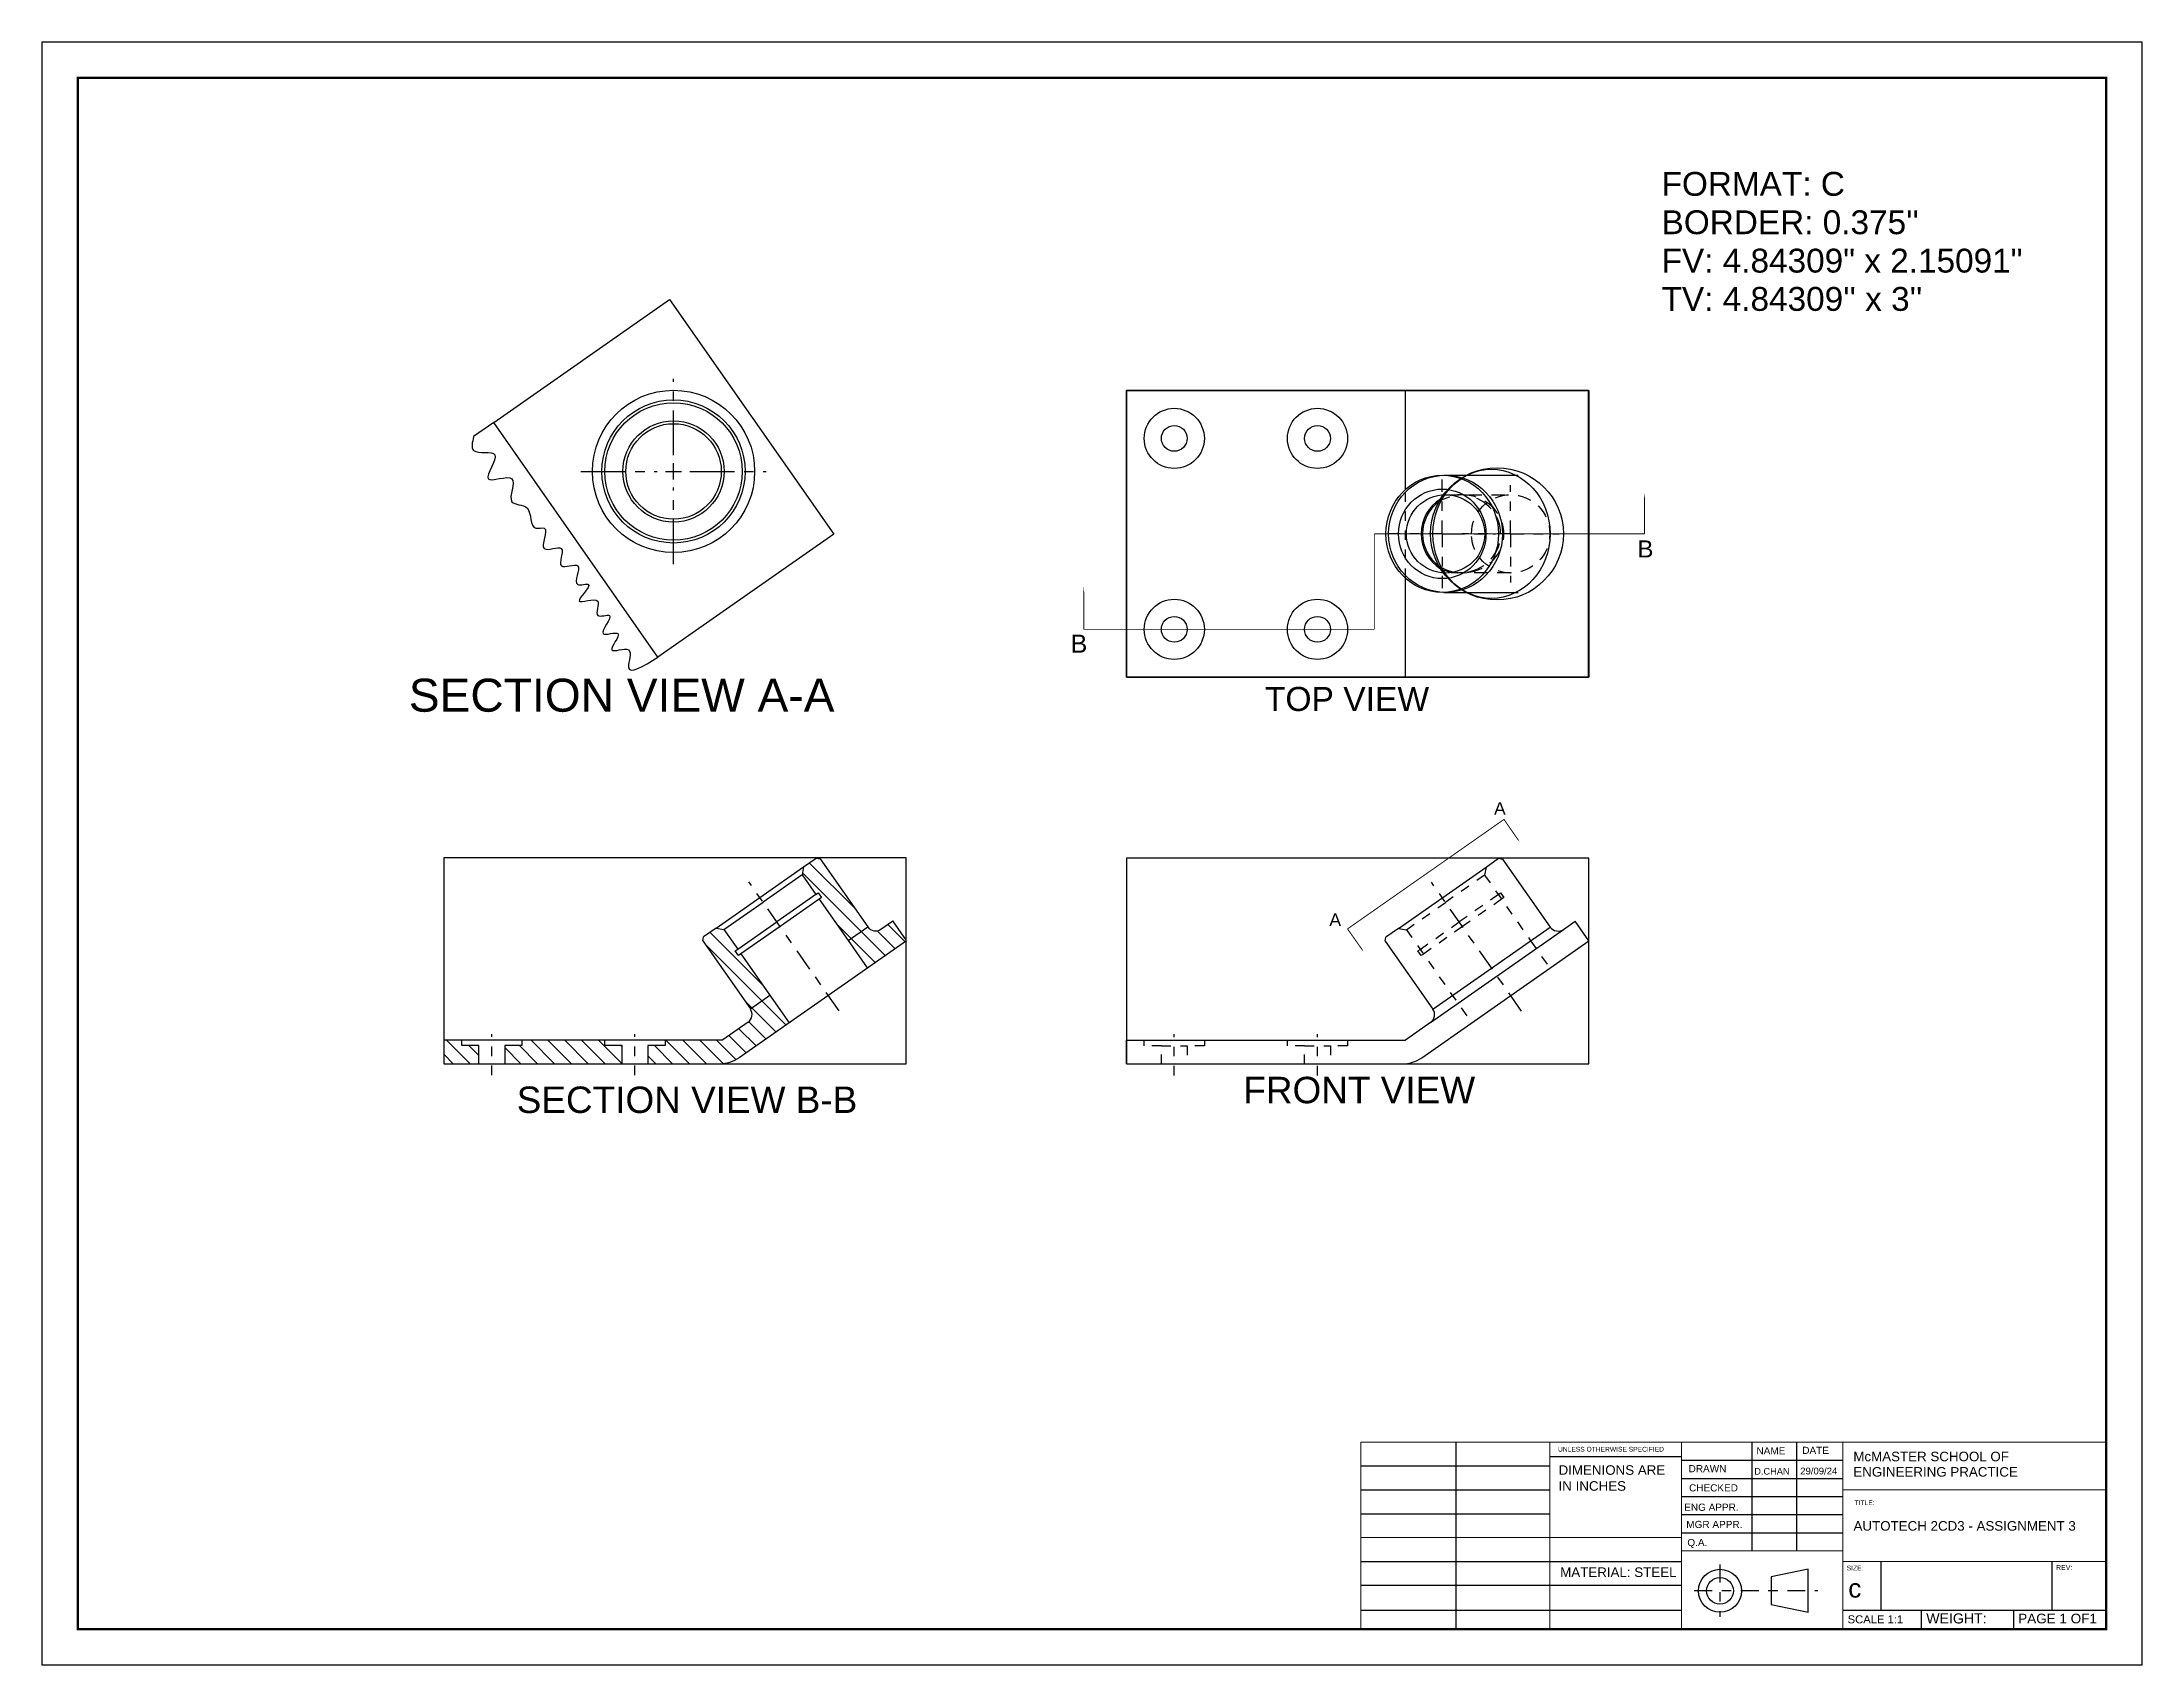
# Model space of a CAD drawing. Header units: inches. Extents: x 0 to 22, y 0 to 17.
import ezdxf

# ---------------------------------------------------------------- set-up
doc = ezdxf.new("R2010")
doc.units = ezdxf.units.IN
doc.header["$LTSCALE"] = 0.75
doc.header["$MEASUREMENT"] = 0
for name, pattern in [('CENTER', [2, 1.25, -0.25, 0.25, -0.25]), ('HIDDEN', [0.375, 0.25, -0.125]), ('PHANTOM', [2.5, 1.25, -0.25, 0.25, -0.25, 0.25, -0.25])]:
    doc.linetypes.add(name, pattern=pattern)
for name, color, linetype in [('border', 70, 'Continuous'), ('center', 6, 'CENTER'), ('cut', 1, 'PHANTOM'), ('hidden', 2, 'HIDDEN'), ('solid', 3, 'Continuous'), ('text', 30, 'Continuous')]:
    doc.layers.add(name, color=color, linetype=linetype)
doc.styles.get("Standard").update_dxf_attribs({"font": 'arial.ttf'})

# ---------------------------------------------------------------- blocks, each defined once
blk = doc.blocks.new('*U6')
at = {"layer": 'center', "color": 0, "ltscale": 0.07, "transparency": 16777216}
blk.add_line((0, -0.215), (0, 0.215), dxfattribs=at)
blk = doc.blocks.new('*U7')
at = {"layer": 'center', "color": 0, "ltscale": 0.07, "transparency": 16777216}
blk.add_line((0, -0.215), (0, 0.215), dxfattribs=at)
blk = doc.blocks.new('*U8')
at = {"layer": 'center', "color": 0, "ltscale": 0.07, "transparency": 16777216}
blk.add_line((0, -0.215), (0, 0.215), dxfattribs=at)
blk = doc.blocks.new('*U9')
at = {"layer": 'center', "color": 0, "ltscale": 0.07, "transparency": 16777216}
blk.add_line((0, -0.215), (0, 0.215), dxfattribs=at)
blk = doc.blocks.new('*U10')
at = {"layer": 'center', "color": 0, "ltscale": 0.5, "transparency": 16777216}
for p, q in [((0, 0.17), (0, 0.97)), ((-0.97, 0), (-0.17, 0)), ((0.17, 0), (0.97, 0)), ((0, -0.97), (0, -0.17))]:
    blk.add_line(p, q, dxfattribs=at)
at = {"layer": 'center', "color": 0, "linetype": 'Continuous', "ltscale": 0.5, "transparency": 16777216}
for p, q in [((-0.085, 0), (0.085, 0)), ((0, -0.085), (0, 0.085))]:
    blk.add_line(p, q, dxfattribs=at)

msp = doc.modelspace()

# ---------------------------------------------------------------- hatches: boundary and pattern name
h = msp.add_hatch()
h.set_pattern_fill('ANSI31', color=256, angle=90)
h.paths.add_polyline_path([(8.151, 8.445), (8.109, 8.452), (7.978, 8.36), (7.963, 8.277), (8.107, 8.072), (8.131, 8.089), (8.166, 8.04), (8.141, 8.023), (8.445, 7.589), (8.65, 7.732)])
h = msp.add_hatch()
h.set_pattern_fill('ANSI31', color=256, angle=90)
h.paths.add_polyline_path([(4.577, 6.298), (4.577, 6.488), (4.397, 6.488), (4.397, 6.548), (4.212, 6.548), (4.212, 6.298)])
h.paths.add_polyline_path([(6.077, 6.298), (6.077, 6.488), (5.897, 6.488), (5.897, 6.548), (5.027, 6.548), (5.027, 6.488), (4.847, 6.488), (4.847, 6.298)])
h.paths.add_polyline_path([(6.304, 7.712), (6.492, 7.712), (6.492, 7.908), (6.304, 7.908)], flags=9)
h = msp.add_hatch()
h.set_pattern_fill('ANSI31', color=256, angle=90)
h.paths.add_polyline_path([(7.827, 6.728), (7.626, 7.015), (7.421, 6.872, -0.414214), (7.397, 6.732), (7.134, 6.548), (6.842, 6.548), (6.527, 6.548), (6.527, 6.488), (6.347, 6.488), (6.347, 6.298), (6.392, 6.298), (6.662, 6.298), (7.099, 6.298, 0.153915), (7.305, 6.363)])
h.paths.add_polyline_path([(7.322, 7.449), (7.297, 7.432), (7.263, 7.481), (7.288, 7.498), (7.144, 7.703), (7.061, 7.718), (6.93, 7.626), (6.922, 7.584), (7.421, 6.872), (7.626, 7.015)])
h.paths.add_polyline_path([(9.054, 7.588), (9.054, 7.591), (8.912, 7.794), (8.789, 7.708, -0.414214), (8.65, 7.732), (8.445, 7.589), (8.646, 7.302)])

# ---------------------------------------------------------------- linework, layer by layer
msp.add_line((16.205, 11.848), (16.205, 12.463))
for points in [[(0, 0), (22, 0), (22, 17), (0, 17)], [(4.211, 6.298), (9.054, 6.298), (9.054, 8.453), (4.211, 8.453)], [(11.363, 6.296), (16.206, 6.296), (16.206, 8.45), (11.363, 8.45)]]:
    msp.add_lwpolyline(points, close=True)
at = {"layer": 'border'}
for p, q in [((14.815, 0.375), (14.815, 2.335)), ((17.915, 1.195), (17.915, 2.335)), ((18.385, 1.195), (18.385, 2.335)), ((13.815, 2.085), (15.795, 2.085)), ((15.795, 2.185), (17.175, 2.185)), ((17.175, 2.145), (18.865, 2.145)), ((13.815, 1.835), (15.795, 1.835)), ((17.175, 1.955), (18.865, 1.955)), ((17.175, 1.765), (18.865, 1.765)), ((13.815, 1.585), (15.795, 1.585)), ((17.175, 1.575), (18.865, 1.575)), ((17.175, 1.385), (18.865, 1.385)), ((13.815, 1.085), (17.175, 1.085)), ((18.501, 1.002), (18.116, 0.925)), ((18.116, 0.923), (18.116, 0.633)), ((18.501, 0.553), (18.501, 1.002)), ((19.265, 1.085), (19.265, 0.575)), ((21.055, 1.085), (21.055, 0.575)), ((13.815, 0.835), (17.175, 0.835)), ((13.815, 0.575), (17.175, 0.575)), ((18.116, 0.635), (18.501, 0.553)), ((18.865, 0.575), (21.625, 0.575)), ((19.685, 0.575), (19.685, 0.375)), ((20.655, 0.575), (20.655, 0.375))]:
    msp.add_line(p, q, dxfattribs=at)
at = {"layer": 'border', "const_width": 0.025}
msp.add_lwpolyline([(0.375, 0.375), (21.625, 0.375), (21.625, 16.625), (0.375, 16.625)], close=True, dxfattribs=at)
at = {"layer": 'border', "const_width": 0.01}
for points in [[(13.815, 0.375), (13.815, 2.335)], [(13.815, 2.335), (21.625, 2.335)], [(15.795, 0.375), (15.795, 2.335)], [(17.175, 0.375), (17.175, 2.335)], [(18.865, 0.375), (18.865, 2.335)], [(21.625, 2.335), (21.625, 0.375)], [(18.865, 1.835), (21.625, 1.835)], [(13.815, 1.335), (17.175, 1.335)], [(17.175, 1.195), (18.865, 1.195)], [(18.865, 1.085), (21.625, 1.085)], [(21.625, 0.375), (13.815, 0.375)]]:
    msp.add_lwpolyline(points, dxfattribs=at)
at = {"layer": 'border'}
for radius in [0.225, 0.14]:
    msp.add_circle((17.579, 0.777), radius, dxfattribs=at)
at = {"layer": 'center', "ltscale": 0.15}
for p, q in [((14.669, 11.848), (14.669, 12.417)), ((15.386, 11.848), (15.386, 12.357)), ((14.669, 11.848), (14.107, 11.848)), ((14.669, 11.848), (14.669, 11.279)), ((15.386, 11.848), (14.877, 11.848)), ((15.386, 11.848), (15.386, 11.339)), ((15.386, 11.848), (15.895, 11.848))]:
    msp.add_line(p, q, dxfattribs=at)
at = {"layer": 'center', "ltscale": 0.25}
for p, q in [((14.669, 11.848), (15.228, 11.848)), ((8.351, 6.851), (7.405, 8.203)), ((15.501, 6.849), (14.555, 8.201))]:
    msp.add_line(p, q, dxfattribs=at)
at = {"layer": 'center', "ltscale": 0.2}
for p, q in [((17.579, 1.052), (17.579, 0.503)), ((17.31, 0.78), (18.604, 0.78))]:
    msp.add_line(p, q, dxfattribs=at)
at = {"layer": 'cut'}
for points in [[(16.789, 11.848, 0.01, 0.01, 0), (16.789, 12.028, 0.04, 0, 0), (16.789, 12.282, 0, 0, 0)], [(10.914, 10.848, 0.01, 0.01, 0), (10.914, 11.033, 0.04, 0, 0), (10.914, 11.296, 0, 0, 0)], [(15.314, 8.86, 0.01, 0.01, 0), (15.404, 8.73, 0.04, 0, 0), (15.479, 8.624, 0, 0, 0)], [(13.677, 7.71, 0.01, 0.01, 0), (13.768, 7.581, 0.04, 0, 0), (13.842, 7.475, 0, 0, 0)]]:
    msp.add_lwpolyline(points, format="xyseb", dxfattribs=at)
at = {"layer": 'cut', "ltscale": 0.5, "const_width": 0.01}
for points in [[(13.958, 10.848), (13.958, 11.848)], [(13.958, 11.848), (16.789, 11.848)], [(10.914, 10.848), (13.958, 10.848)]]:
    msp.add_lwpolyline(points, dxfattribs=at)
at = {"layer": 'cut', "const_width": 0.01}
msp.add_lwpolyline([(13.677, 7.71), (15.316, 8.857)], dxfattribs=at)
at = {"layer": 'hidden', "ltscale": 0.5}
for p, q in [((14.283, 11.384), (14.283, 12.313)), ((15.113, 8.274), (14.704, 7.988)), ((15.113, 8.274), (15.595, 7.586)), ((14.294, 7.701), (14.704, 7.988)), ((15.257, 8.07), (14.847, 7.783)), ((15.291, 8.021), (14.881, 7.734)), ((15.257, 8.07), (15.281, 8.087)), ((15.316, 8.038), (15.291, 8.021)), ((14.294, 7.701), (14.977, 6.726)), ((14.437, 7.496), (14.847, 7.783)), ((14.881, 7.734), (14.472, 7.447)), ((14.413, 7.479), (14.437, 7.496)), ((15.595, 7.586), (15.796, 7.3)), ((14.472, 7.447), (14.447, 7.43))]:
    msp.add_line(p, q, dxfattribs=at)
at = {"layer": 'hidden', "ltscale": 0.75}
for p, q in [((14.704, 12.258), (15.4, 12.258)), ((15.386, 11.439), (14.704, 11.439))]:
    msp.add_line(p, q, dxfattribs=at)
at = {"layer": 'hidden', "ltscale": 0.15}
for p, q in [((15.128, 8.358), (15.113, 8.274)), ((15.281, 8.087), (15.316, 8.038)), ((14.211, 7.716), (14.294, 7.701)), ((14.447, 7.43), (14.413, 7.479)), ((11.547, 6.486), (11.547, 6.546)), ((12.177, 6.546), (12.177, 6.486)), ((13.047, 6.486), (13.047, 6.546)), ((13.677, 6.546), (13.677, 6.486))]:
    msp.add_line(p, q, dxfattribs=at)
at = {"layer": 'hidden', "ltscale": 0.25}
for p, q in [((11.727, 6.486), (11.547, 6.486)), ((11.727, 6.296), (11.727, 6.486)), ((11.727, 6.486), (11.997, 6.486)), ((12.177, 6.486), (11.997, 6.486)), ((11.997, 6.486), (11.997, 6.296)), ((13.227, 6.486), (13.047, 6.486)), ((13.227, 6.296), (13.227, 6.486)), ((13.227, 6.486), (13.497, 6.486)), ((13.677, 6.486), (13.497, 6.486)), ((13.497, 6.486), (13.497, 6.296))]:
    msp.add_line(p, q, dxfattribs=at)
at = {"layer": 'hidden'}
for centre, ratio, start_param, end_param in [((14.881, 11.848), 0.939899, 0.962126, 5.32106), ((14.847, 11.848), 0.942967, 1.102568, 5.180617)]:
    msp.add_ellipse(centre, major_axis=(-0.434, 0), ratio=ratio, start_param=start_param, end_param=end_param, dxfattribs=at)
at = {"layer": 'hidden', "ltscale": 0.75}
msp.add_ellipse((15.386, 11.848), major_axis=(-0.41, 0), ratio=1, dxfattribs=at)
at = {"layer": 'solid'}
for p, q in [((4.732, 13.013), (6.575, 14.304)), ((6.575, 14.304), (8.295, 11.846)), ((11.362, 13.348), (14.362, 13.348)), ((11.362, 10.348), (11.362, 13.348)), ((14.283, 12.313), (14.283, 13.348)), ((6.452, 10.556), (4.732, 13.013)), ((14.686, 12.462), (15.466, 12.462)), ((8.295, 11.846), (6.452, 10.556)), ((14.283, 10.348), (14.283, 11.384)), ((14.686, 11.234), (15.466, 11.234)), ((14.362, 10.348), (11.362, 10.348)), ((11.362, 10.348), (11.862, 10.348)), ((11.862, 10.348), (13.362, 10.348)), ((7.061, 7.718), (7.978, 8.36)), ((7.978, 8.36), (8.109, 8.452)), ((8.109, 8.452), (8.151, 8.445)), ((8.151, 8.445), (8.65, 7.732)), ((15.128, 8.358), (15.259, 8.45)), ((15.259, 8.45), (15.301, 8.442)), ((15.301, 8.442), (15.8, 7.73)), ((14.211, 7.716), (15.128, 8.358)), ((7.061, 7.718), (6.93, 7.626)), ((8.445, 7.589), (8.65, 7.732)), ((8.789, 7.708), (8.912, 7.794)), ((9.055, 7.589), (8.912, 7.794)), ((14.211, 7.716), (14.079, 7.624)), ((14.547, 6.73), (15.939, 7.705)), ((14.571, 6.869), (15.8, 7.73)), ((15.939, 7.705), (16.062, 7.791)), ((16.205, 7.586), (16.062, 7.791)), ((6.922, 7.584), (6.93, 7.626)), ((6.922, 7.584), (7.421, 6.872)), ((7.305, 6.363), (9.055, 7.589)), ((14.072, 7.582), (14.079, 7.624)), ((14.072, 7.582), (14.571, 6.869)), ((14.455, 6.361), (16.205, 7.586)), ((7.421, 6.872), (7.626, 7.015)), ((7.397, 6.732), (7.134, 6.548)), ((14.547, 6.73), (14.283, 6.546)), ((4.212, 6.298), (4.212, 6.548)), ((4.212, 6.548), (4.397, 6.548)), ((4.397, 6.548), (5.027, 6.548)), ((5.027, 6.548), (6.212, 6.548)), ((6.212, 6.548), (6.842, 6.548)), ((6.842, 6.548), (7.134, 6.548)), ((11.362, 6.296), (11.362, 6.546)), ((11.362, 6.546), (11.547, 6.546)), ((11.547, 6.546), (12.177, 6.546)), ((12.177, 6.546), (13.362, 6.546)), ((13.362, 6.546), (13.992, 6.546)), ((13.992, 6.546), (14.283, 6.546)), ((4.212, 6.298), (4.577, 6.298)), ((4.577, 6.298), (4.847, 6.298)), ((4.847, 6.298), (6.392, 6.298)), ((6.392, 6.298), (6.662, 6.298)), ((6.662, 6.298), (7.099, 6.298)), ((11.362, 6.296), (11.727, 6.296)), ((11.727, 6.296), (11.997, 6.296)), ((11.997, 6.296), (13.542, 6.296)), ((13.542, 6.296), (13.812, 6.296)), ((13.812, 6.296), (14.249, 6.296))]:
    msp.add_line(p, q, dxfattribs=at)
at = {"layer": 'solid', "ltscale": 0.15}
for p, q in [((7.978, 8.36), (7.963, 8.277)), ((8.131, 8.089), (8.166, 8.04)), ((7.061, 7.718), (7.144, 7.703)), ((7.297, 7.432), (7.263, 7.481)), ((4.397, 6.488), (4.397, 6.548)), ((5.027, 6.548), (5.027, 6.488)), ((5.897, 6.488), (5.897, 6.548)), ((6.527, 6.548), (6.527, 6.488))]:
    msp.add_line(p, q, dxfattribs=at)
at = {"layer": 'solid', "ltscale": 0.5}
for p, q in [((7.963, 8.277), (7.554, 7.99)), ((7.963, 8.277), (8.107, 8.072)), ((7.144, 7.703), (7.554, 7.99)), ((8.107, 8.072), (7.697, 7.785)), ((8.141, 8.023), (7.732, 7.736)), ((8.107, 8.072), (8.131, 8.089)), ((8.166, 8.04), (8.141, 8.023)), ((8.141, 8.023), (8.445, 7.589)), ((7.144, 7.703), (7.288, 7.498)), ((7.288, 7.498), (7.697, 7.785)), ((7.732, 7.736), (7.322, 7.449)), ((7.263, 7.481), (7.288, 7.498)), ((8.445, 7.589), (8.646, 7.302)), ((7.322, 7.449), (7.297, 7.432)), ((7.322, 7.449), (7.827, 6.728))]:
    msp.add_line(p, q, dxfattribs=at)
at = {"layer": 'solid', "ltscale": 0.25}
for p, q in [((4.577, 6.488), (4.397, 6.488)), ((4.577, 6.298), (4.577, 6.488)), ((5.027, 6.488), (4.847, 6.488)), ((4.847, 6.488), (4.847, 6.298)), ((6.077, 6.488), (5.897, 6.488)), ((6.077, 6.298), (6.077, 6.488)), ((6.527, 6.488), (6.347, 6.488)), ((6.347, 6.488), (6.347, 6.298))]:
    msp.add_line(p, q, dxfattribs=at)
at = {"layer": 'solid'}
for points in [[(11.362, 13.348), (16.205, 13.348), (16.205, 10.348), (11.362, 10.348)], [(11.362, 10.348), (16.203, 10.348), (16.203, 13.348), (11.362, 13.348)]]:
    msp.add_lwpolyline(points, close=True, dxfattribs=at)
msp.add_lwpolyline([(4.732, 13.013), (4.522, 12.867)], dxfattribs=at)
for centre, radius in [((6.616, 12.502), 0.85), ((6.616, 12.502), 0.75), ((6.616, 12.502), 0.72), ((6.616, 12.502), 0.53), ((6.616, 12.502), 0.5), ((11.862, 12.848), 0.315), ((11.862, 12.848), 0.135), ((13.362, 12.848), 0.315), ((13.362, 12.848), 0.135), ((11.862, 10.848), 0.315), ((13.362, 10.848), 0.315), ((11.862, 10.848), 0.135), ((13.362, 10.848), 0.135)]:
    msp.add_circle(centre, radius, dxfattribs=at)
for centre, radius, start, end in [((14.877, 11.848), 0.429, 121.6822, 238.3178), ((14.877, 11.848), 0.414, 126.0202, 233.9798), ((8.732, 7.789), 0.1, 215, 305), ((15.882, 7.787), 0.1, 215, 305), ((7.339, 6.814), 0.1, 305, 35), ((14.489, 6.812), 0.1, 305, 35), ((7.099, 6.658), 0.36, 270, 305), ((14.249, 6.656), 0.36, 270, 305)]:
    msp.add_arc(centre, radius, start, end, dxfattribs=at)
for centre, major_axis, ratio in [((15.243, 11.848), (-0.696, 0), 0.994989), ((14.669, 11.848), (0, -0.614), 0.960016), ((14.704, 11.848), (0, 0.614), 0.972008), ((15.185, 11.848), (0, -0.676), 0.908462), ((14.669, 11.848), (0, -0.469), 0.97738)]:
    msp.add_ellipse(centre, major_axis=major_axis, ratio=ratio, dxfattribs=at)
at = {"layer": 'solid', "ltscale": 0.75}
msp.add_ellipse((14.704, 11.848), major_axis=(-0.41, 0), ratio=1, dxfattribs=at)
at = {"layer": 'solid'}
msp.add_spline([(4.522, 12.867), (4.522, 12.722), (4.744, 12.675), (4.675, 12.425), (4.923, 12.425), (4.923, 12.185), (5.081, 12.119), (5.174, 11.908), (5.261, 11.908), (5.261, 11.693), (5.441, 11.693), (5.441, 11.513), (5.612, 11.513), (5.612, 11.319), (5.725, 11.319), (5.628, 11.144), (5.822, 11.144), (5.822, 10.993), (5.945, 10.993), (5.879, 10.803), (6.033, 10.803), (5.971, 10.633), (6.144, 10.633), (6.144, 10.456), (6.452, 10.556)], degree=3, dxfattribs=at)
at = {"layer": 'text'}
for points in [[(4.212, 6.298), (4.212, 6.298), (4.212, 6.298), (4.212, 6.298)], [(11.362, 6.296), (11.362, 6.296), (11.362, 6.296), (11.362, 6.296)]]:
    msp.add_lwpolyline(points, close=True, dxfattribs=at)

# ---------------------------------------------------------------- block references
at = {"layer": 'center', "ltscale": 0.5}
msp.add_blockref('*U10', (6.616, 12.502), dxfattribs=at)
at = {"layer": 'center', "ltscale": 0.07}
for name, p in [('*U8', (4.712, 6.393)), ('*U9', (6.212, 6.393)), ('*U6', (11.862, 6.391)), ('*U7', (13.362, 6.391))]:
    msp.add_blockref(name, p, dxfattribs=at)

# ---------------------------------------------------------------- texts
at = {"layer": 'text'}
for s, height, p in [('FORMAT: C', 0.25, (16.967, 15.389)), ("BORDER: 0.375''", 0.25, (16.967, 14.987)), ('FV: 4.84309" x 2.15091"', 0.25, (16.967, 14.585)), ("TV: 4.84309'' x 3''", 0.25, (16.967, 14.184)), ('B', 0.179, (16.715, 11.601)), ('B', 0.19, (10.774, 10.603)), ('SECTION VIEW A-A', 0.34616, (3.843, 9.985)), ('TOP VIEW', 0.252, (12.811, 9.993)), ('A', 0.131, (15.212, 8.906)), ('A', 0.131, (13.487, 7.742)), ('FRONT VIEW', 0.277, (12.585, 5.884)), ('SECTION VIEW B-B', 0.27697, (4.973, 5.782)), ('NAME', 0.075, (17.961, 2.206)), ('DATE', 0.075, (18.441, 2.211)), ('McMASTER SCHOOL OF ', 0.1, (18.976, 2.134)), ('DRAWN', 0.075, (17.25, 2.019)), ('D.CHAN', 0.0691, (17.938, 1.994)), ('29/09/24', 0.0713, (18.42, 1.996)), ('ENGINEERING PRACTICE', 0.1, (18.976, 1.973)), ('CHECKED', 0.075, (17.255, 1.818)), ('ENG APPR.', 0.075, (17.204, 1.615)), ('TITLE:', 0.05, (18.989, 1.675)), ('MGR APPR.', 0.075, (17.226, 1.435)), ('Q.A.', 0.075, (17.237, 1.245)), ('AUTOTECH 2CD3 - ASSIGNMENT 3', 0.1, (18.978, 1.407)), ('MATERIAL: STEEL', 0.1, (15.905, 0.922)), ('SIZE:', 0.05, (18.907, 0.991)), ('REV:', 0.0527, (21.099, 0.995)), ('c', 0.196, (18.923, 0.706)), ('SCALE 1:1', 0.0843, (18.916, 0.436)), ('WEIGHT:', 0.1058, (19.74, 0.435)), ('PAGE 1 OF1', 0.1012, (20.703, 0.436))]:
    msp.add_text(s, height=height, dxfattribs=at).set_placement(p)
at = {"layer": 'text', "attachment_point": 1}
for s, insert, char_height in [('UNLESS OTHERWISE SPECIFIED', (15.882, 2.285), 0.05), ('DIMENIONS ARE \\PIN INCHES', (15.888, 2.092), 0.1)]:
    msp.add_mtext(s, dxfattribs=dict(at, insert=insert, char_height=char_height))

doc.saveas('drawing.dxf')
